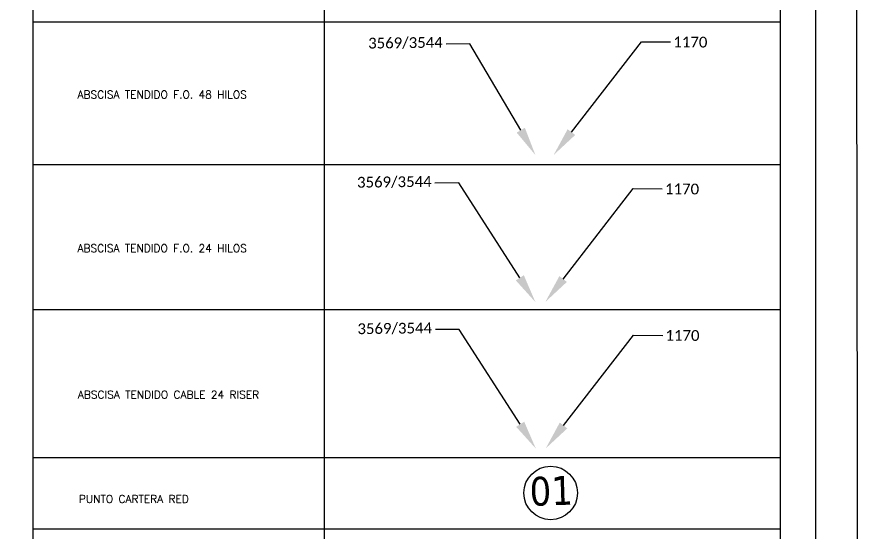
# Model space of a CAD drawing. Header units: inches. Extents: x -75.59 to -67.86, y 4.63 to 13.89.
# Drawn here: x -75.586614 to -75.586073, y 6.271446 to 6.271777 of the extents above; entities that cross this region are included whole.
import ezdxf
from ezdxf import colors
from ezdxf.entities.mleader import LeaderData, LeaderLine
from ezdxf.math import Vec2, Vec3

# ---------------------------------------------------------------- set-up
doc = ezdxf.new("R2010")
doc.units = ezdxf.units.IN
doc.header["$MEASUREMENT"] = 0
for name, color, linetype in [('ABSCISA 24H', 3, 'Continuous'), ('ABSCISA 24H RISER', 6, 'Continuous'), ('ABSCISA 48H', 1, 'Continuous'), ('PUNTO CARTERA', 7, 'Continuous'), ('ROTULO', 250, 'Continuous')]:
    doc.layers.add(name, color=color, linetype=linetype)
doc.styles.add('Legend', font='calibri.ttf')
doc.styles.add('romans', font='romans.shx', dxfattribs={"height": 0.5})
doc.styles.add('TAHOMA', font='tahoma.ttf')

# ---------------------------------------------------------------- blocks, each defined once
blk = doc.blocks.new('PUNTO CARTERA')
at = {"layer": 'PUNTO CARTERA', "lineweight": 25}
blk.add_circle((-5.020778246489499e-07, 5.015703301580743e-07), 1.85590673389413e-05, dxfattribs=at)
at = {"layer": 'PUNTO CARTERA', "lineweight": 40, "style": 'TAHOMA'}
blk.add_attdef('11', (-1.506643124571383e-05, -8.025511332387936e-06), '', height=2e-05, dxfattribs=at)

msp = doc.modelspace()

# ---------------------------------------------------------------- linework, layer by layer
at = {"color": 2}
for points in [[(-75.58785206834115, 6.272161042714104), (-75.58607494615559, 6.272161042714104), (-75.58607250980118, 6.27069748740523), (-75.58784963198674, 6.27069748740523)], [(-75.58782636519187, 6.272135339564827), (-75.58610064930532, 6.272135339564827), (-75.58610064930532, 6.270729151583386), (-75.58782636519187, 6.270729151583386)]]:
    msp.add_lwpolyline(points, close=True, dxfattribs=at)
msp.add_lwpolyline([(-75.58612313371582, 6.271976868030088), (-75.58660378980225, 6.271976868030088), (-75.58660378980225, 6.271308722632221), (-75.58612313371582, 6.271308722632221)], close=True)
for points in [[(-75.58641617359903, 6.271308722632221), (-75.58641617359903, 6.271976868030088)], [(-75.58660378980225, 6.27177414006058), (-75.58612313371582, 6.27177414006058)], [(-75.58660378980225, 6.271682403486175), (-75.58612313371582, 6.271682403486175)], [(-75.58660378980225, 6.27158915810258), (-75.58612313371582, 6.27158915810258)], [(-75.58660378980225, 6.271493937784208), (-75.58612313371582, 6.271493937784208)], [(-75.58660378980225, 6.27144806949712), (-75.58612313371582, 6.27144806949712)]]:
    msp.add_lwpolyline(points)

# ---------------------------------------------------------------- block references
at = {"layer": 'PUNTO CARTERA', "lineweight": 20, "xscale": 0.9275154620877859, "yscale": 0.9275154620877859, "zscale": 0.9275154620877859, "rotation": 1.736748799073364}
msp.add_blockref('PUNTO CARTERA', (-75.58627034963233, 6.271470710558043), dxfattribs=at).add_auto_attribs({'11': '01'})

# ---------------------------------------------------------------- texts
at = {"layer": 'ROTULO', "color": 0, "style": 'romans'}
for s, p in [('ABSCISA TENDIDO F.O. 48 HILOS', (-75.5865751019251, 6.271724926345933)), ('ABSCISA TENDIDO F.O. 24 HILOS', (-75.5865751019251, 6.271626084353039)), ('ABSCISA TENDIDO CABLE 24 RISER', (-75.5865748452707, 6.271531887351949)), ('PUNTO CARTERA RED', (-75.58657408387721, 6.27146482559936))]:
    msp.add_text(s, height=5e-06, dxfattribs=at).set_placement(p)

# ---------------------------------------------------------------- leaders
at = {"layer": 'ABSCISA 24H'}
ml = msp.add_multileader_mtext('Standard', dxfattribs=at)
ml.set_content('3569/3544', color=256, style='Legend')
ml.set_leader_properties()
ml.build(insert=Vec2(0, 0))
ml.multileader.update_dxf_attribs({"text_left_attachment_type": 2, "text_right_attachment_type": 2, "dogleg_length": 0.36, "arrow_head_size": 1.861438344758046e-05})
ctx = ml.context
ctx.base_point, ctx.char_height, ctx.arrow_head_size, ctx.landing_gap_size, ctx.plane_origin, ctx.plane_x_axis, ctx.plane_y_axis = Vec3(-75.58639746186286, 6.271669726401223), 6.929784004346754e-06, 1.861438344758046e-05, 2.326797930947557e-06, Vec3(-75.58624932343905, 6.271377318433161), Vec3(0.9999151481728303, 0.01302675917130098), Vec3(-0.01302675917130098, 0.9999151481728303)
ctx.left_attachment, ctx.right_attachment, ctx.text_align_type = 2, 2, 1
notes = []
notes.append((ctx, [(1, (1, 1, 0), (-75.58632987911328, 6.271670606860135), (-0.9999151481728302, -0.01302675917130095), 1.531661141294529e-05, [(0, [(-75.5862806045689, 6.271593882892085)], 0, [])])]))
ctx.mtext.insert, ctx.mtext.text_direction, ctx.mtext.rotation, ctx.mtext.alignment, ctx.mtext.flow_direction = Vec3(-75.58637138893896, 6.271674733414721), Vec3(0.9999151481728303, 0.01302675917130098), 0.01302712763191276, 2, 5
ml = msp.add_multileader_mtext('Standard', dxfattribs=at)
ml.set_content('1170', color=256, style='Legend')
ml.set_leader_properties()
ml.build(insert=Vec2(0, 0))
ml.multileader.update_dxf_attribs({"text_left_attachment_type": 2, "text_right_attachment_type": 2, "dogleg_length": 0.36, "arrow_head_size": 1.861438344758046e-05})
ctx = ml.context
ctx.base_point, ctx.char_height, ctx.arrow_head_size, ctx.landing_gap_size, ctx.plane_origin, ctx.plane_x_axis, ctx.plane_y_axis = Vec3(-75.5861990818053, 6.271666748765809), 6.929784004346754e-06, 1.861438344758046e-05, 2.326797930947557e-06, Vec3(-75.58621285961412, 6.271324020157118), Vec3(0.9999624058675028, -0.008671035213614092), Vec3(0.008671035213614092, 0.9999624058675028)
ctx.left_attachment, ctx.right_attachment, ctx.text_align_type = 2, 2, 1
notes.append((ctx, [(0, (1, 1, 0), (-75.58621774476664, 6.271666910599088), (0.9999624058675028, -0.00867103521361407), 1.866366297718034e-05, [(0, [(-75.58627421571786, 6.271594068911036)], 0, [])])]))
ctx.mtext.insert, ctx.mtext.text_direction, ctx.mtext.rotation, ctx.mtext.alignment, ctx.mtext.flow_direction = Vec3(-75.58618631136964, 6.27167018834387), Vec3(0.9999624058675028, -0.008671035213614092), 6.274514163304323, 2, 5
at = {"layer": 'ABSCISA 24H RISER'}
ml = msp.add_multileader_mtext('Standard', dxfattribs=at)
ml.set_content('3569/3544', color=256, style='Legend')
ml.set_leader_properties()
ml.build(insert=Vec2(0, 0))
ml.multileader.update_dxf_attribs({"text_left_attachment_type": 2, "text_right_attachment_type": 2, "dogleg_length": 0.36, "arrow_head_size": 1.861438344758046e-05})
ctx = ml.context
ctx.base_point, ctx.char_height, ctx.arrow_head_size, ctx.landing_gap_size, ctx.plane_origin, ctx.plane_x_axis, ctx.plane_y_axis = Vec3(-75.58639720520846, 6.271575529400133), 6.929784004346754e-06, 1.861438344758046e-05, 2.326797930947557e-06, Vec3(-75.58624906678465, 6.271283121432071), Vec3(0.9999151481728303, 0.01302675917130098), Vec3(-0.01302675917130098, 0.9999151481728303)
ctx.left_attachment, ctx.right_attachment, ctx.text_align_type = 2, 2, 1
notes.append((ctx, [(1, (1, 1, 0), (-75.58632962245888, 6.271576409859045), (-0.9999151481728302, -0.01302675917130095), 1.531661141294529e-05, [(0, [(-75.5862803479145, 6.271499685890995)], 0, [])])]))
ctx.mtext.insert, ctx.mtext.text_direction, ctx.mtext.rotation, ctx.mtext.alignment, ctx.mtext.flow_direction = Vec3(-75.58637113228455, 6.271580536413631), Vec3(0.9999151481728303, 0.01302675917130098), 0.01302712763191276, 2, 5
ml = msp.add_multileader_mtext('Standard', dxfattribs=at)
ml.set_content('1170', color=256, style='Legend')
ml.set_leader_properties()
ml.build(insert=Vec2(0, 0))
ml.multileader.update_dxf_attribs({"text_left_attachment_type": 2, "text_right_attachment_type": 2, "dogleg_length": 0.36, "arrow_head_size": 1.861438344758046e-05})
ctx = ml.context
ctx.base_point, ctx.char_height, ctx.arrow_head_size, ctx.landing_gap_size, ctx.plane_origin, ctx.plane_x_axis, ctx.plane_y_axis = Vec3(-75.5861988251509, 6.271572551764719), 6.929784004346754e-06, 1.861438344758046e-05, 2.326797930947557e-06, Vec3(-75.58621260295972, 6.271229823156028), Vec3(0.9999624058675028, -0.008671035213614092), Vec3(0.008671035213614092, 0.9999624058675028)
ctx.left_attachment, ctx.right_attachment, ctx.text_align_type = 2, 2, 1
notes.append((ctx, [(0, (1, 1, 0), (-75.58621748811224, 6.271572713597998), (0.9999624058675028, -0.00867103521361407), 1.866366297718034e-05, [(0, [(-75.58627395906346, 6.271499871909946)], 0, [])])]))
ctx.mtext.insert, ctx.mtext.text_direction, ctx.mtext.rotation, ctx.mtext.alignment, ctx.mtext.flow_direction = Vec3(-75.58618605471524, 6.27157599134278), Vec3(0.9999624058675028, -0.008671035213614092), 6.274514163304323, 2, 5
at = {"layer": 'ABSCISA 48H'}
ml = msp.add_multileader_mtext('Standard', dxfattribs=at)
ml.set_content('3569/3544', color=256, style='Legend')
ml.set_leader_properties()
ml.build(insert=Vec2(0, 0))
ml.multileader.update_dxf_attribs({"text_left_attachment_type": 2, "text_right_attachment_type": 2, "dogleg_length": 0.36, "arrow_head_size": 1.861438344758046e-05})
ctx = ml.context
ctx.base_point, ctx.char_height, ctx.arrow_head_size, ctx.landing_gap_size, ctx.plane_origin, ctx.plane_x_axis, ctx.plane_y_axis = Vec3(-75.58639031500984, 6.271759200292417), 6.929784004346754e-06, 1.861438344758046e-05, 2.326797930947557e-06, Vec3(-75.58624932343905, 6.271471858917203), Vec3(0.9999151481728303, 0.01302675917130098), Vec3(-0.01302675917130098, 0.9999151481728303)
ctx.left_attachment, ctx.right_attachment, ctx.text_align_type = 2, 2, 1
notes.append((ctx, [(1, (1, 1, 0), (-75.58632273226026, 6.271760080751329), (-0.9999151481728302, -0.01302675917130095), 1.531661141294529e-05, [(0, [(-75.5862806045689, 6.2716884233759)], 0, [])])]))
ctx.mtext.insert, ctx.mtext.text_direction, ctx.mtext.rotation, ctx.mtext.alignment, ctx.mtext.flow_direction = Vec3(-75.58636424208593, 6.271764207305915), Vec3(0.9999151481728303, 0.01302675917130098), 0.01302712763191276, 2, 5
ml = msp.add_multileader_mtext('Standard', dxfattribs=at)
ml.set_content('1170', color=256, style='Legend')
ml.set_leader_properties()
ml.build(insert=Vec2(0, 0))
ml.multileader.update_dxf_attribs({"text_left_attachment_type": 2, "text_right_attachment_type": 2, "dogleg_length": 0.36, "arrow_head_size": 1.861438344758046e-05})
ctx = ml.context
ctx.base_point, ctx.char_height, ctx.arrow_head_size, ctx.landing_gap_size, ctx.plane_origin, ctx.plane_x_axis, ctx.plane_y_axis = Vec3(-75.5861937643031, 6.271761233746573), 6.929784004346754e-06, 1.861438344758046e-05, 2.326797930947557e-06, Vec3(-75.58620754211192, 6.271418505137881), Vec3(0.9999624058675028, -0.008671035213614092), Vec3(0.008671035213614092, 0.9999624058675028)
ctx.left_attachment, ctx.right_attachment, ctx.text_align_type = 2, 2, 1
notes.append((ctx, [(0, (1, 1, 0), (-75.58621242726444, 6.271761395579852), (0.9999624058675028, -0.00867103521361407), 1.866366297718034e-05, [(0, [(-75.58626889821566, 6.2716885538918)], 0, [])])]))
ctx.mtext.insert, ctx.mtext.text_direction, ctx.mtext.rotation, ctx.mtext.alignment, ctx.mtext.flow_direction = Vec3(-75.58618099386744, 6.271764673324633), Vec3(0.9999624058675028, -0.008671035213614092), 6.274514163304323, 2, 5
for ctx, leaders in notes:
    for number, flags, end, landing, length, lines in leaders:
        leader = LeaderData()
        leader.index, (leader.has_last_leader_line, leader.has_dogleg_vector, leader.attachment_direction) = number, flags
        leader.last_leader_point, leader.dogleg_vector, leader.dogleg_length = Vec3(end), Vec3(landing), length
        for number, points, colour, breaks in lines:
            line = LeaderLine()
            line.index, line.vertices, line.color, line.breaks = number, Vec3.list(points), colors.encode_raw_color(colour), breaks
            leader.lines.append(line)
        ctx.leaders.append(leader)

doc.saveas('drawing.dxf')
